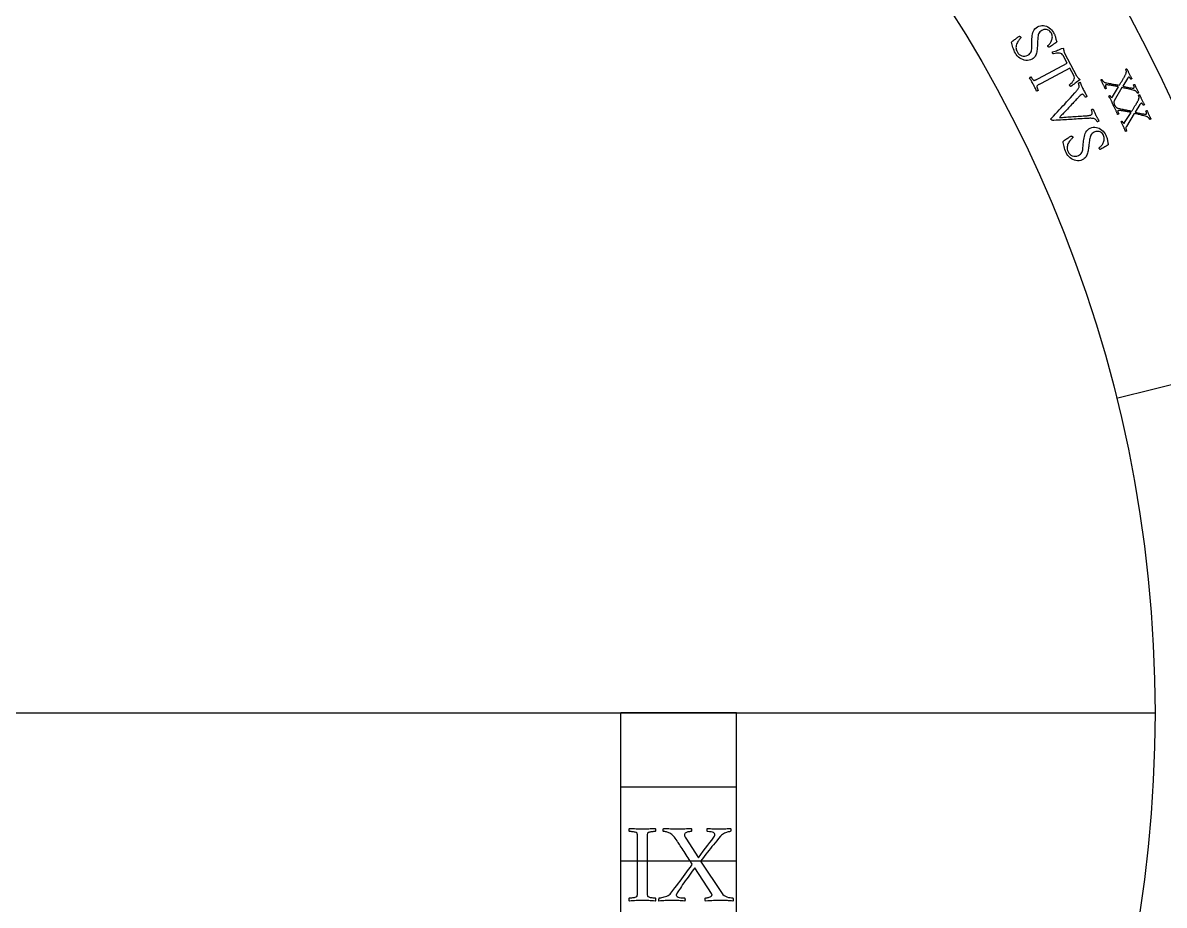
# Model space of a CAD drawing. Header units: millimetres. Extents: x -93 to 93, y -93 to 104.
# Drawn here: x 8.4 to 62.9, y -9.2 to 32.9 of the extents above; entities that cross this region are included whole.
import ezdxf

# ---------------------------------------------------------------- set-up
doc = ezdxf.new("R2010")
doc.units = ezdxf.units.MM
for name, color, linetype in [('CUT_OUTER', 1, 'Continuous'), ('ENGRAVE', 7, 'Continuous'), ('TEXT', 5, 'Continuous')]:
    doc.layers.add(name, color=color, linetype=linetype)

msp = doc.modelspace()

# ---------------------------------------------------------------- linework, layer by layer
at = {"layer": 'CUT_OUTER'}
msp.add_arc((-0.0002, -0.0002), 92.4998, 179.658282, 0.243527, dxfattribs=at)
at = {"layer": 'ENGRAVE'}
for points in [[(71.3803, 17.6809), (60.6059, 15.0121)], [(-62.4375, 0), (62.4375, 0)], [(-42.4575, 0), (-42.4575, -42.4575), (42.4575, -42.4575), (42.4575, 0)], [(-36.938, 0), (-36.938, -36.938), (36.938, -36.938), (36.938, 0)], [(42.4575, 0), (36.938, 0)], [(42.4575, -3.5381), (36.938, -3.5381)], [(42.4575, -7.0763), (36.938, -7.0763)]]:
    msp.add_lwpolyline(points, dxfattribs=at)
for radius in [90.65, 90.65, 88.2219, 83.7125, 83.7125, 80.1513, 73.5375, 73.5375, 69.6525, 62.4375, 62.4375]:
    msp.add_circle((0, 0), radius, dxfattribs=at)
at = {"layer": 'TEXT'}
for points in [[(57.5894, 32.4678), (57.6121, 32.426), (57.6316, 32.3872), (57.6478, 32.3514), (57.6607, 32.3186), (57.6716, 32.2869), (57.6819, 32.2543), (57.6914, 32.2209), (57.7003, 32.1867), (57.7096, 32.15), (57.7201, 32.1093), (57.732, 32.0646), (57.7452, 32.0157), (57.6971, 31.9787), (57.6477, 31.9421), (57.5969, 31.9058), (57.5448, 31.87), (57.4953, 31.8368), (57.4523, 31.8083), (57.4158, 31.7846), (57.3859, 31.7657), (57.3794, 31.7623), (57.372, 31.7625), (57.3637, 31.7663), (57.3546, 31.7737), (57.3457, 31.7827), (57.3383, 31.791), (57.3323, 31.7988), (57.3277, 31.8061), (57.3233, 31.8156), (57.3208, 31.8249), (57.3203, 31.834), (57.3217, 31.8427), (57.3451, 31.8611), (57.3689, 31.8835), (57.3933, 31.9098), (57.4182, 31.94), (57.4422, 31.9733), (57.4641, 32.0089), (57.4838, 32.0467), (57.5014, 32.0867), (57.5159, 32.1284), (57.5265, 32.1711), (57.5331, 32.2148), (57.5357, 32.2596), (57.5333, 32.3046), (57.5245, 32.3491), (57.5096, 32.3931), (57.4883, 32.4365), (57.4556, 32.4876), (57.4205, 32.5295), (57.3828, 32.5621), (57.3427, 32.5856), (57.3013, 32.6013), (57.2598, 32.611), (57.2181, 32.6145), (57.1763, 32.612), (57.1355, 32.6048), (57.0971, 32.5943), (57.0609, 32.5806), (57.0271, 32.5636), (56.9783, 32.531), (56.9379, 32.4939), (56.906, 32.4523), (56.8825, 32.4061), (56.8653, 32.3564), (56.8522, 32.3041), (56.8433, 32.2492), (56.8386, 32.1917), (56.8357, 32.1327), (56.8326, 32.0733), (56.8291, 32.0137), (56.8254, 31.9537), (56.8234, 31.908), (56.8214, 31.86), (56.8193, 31.8097), (56.817, 31.7572), (56.8138, 31.7035), (56.8088, 31.6497), (56.802, 31.5959), (56.7934, 31.542), (56.7818, 31.4893), (56.7661, 31.4387), (56.7461, 31.3904), (56.7221, 31.3443), (56.693, 31.3016), (56.6581, 31.2633), (56.6174, 31.2295), (56.5709, 31.2), (56.4976, 31.1661), (56.4229, 31.1447), (56.3471, 31.1357), (56.2699, 31.139), (56.1936, 31.1531), (56.1203, 31.1762), (56.05, 31.2085), (55.9825, 31.2498), (55.9198, 31.2987), (55.8638, 31.3537), (55.8143, 31.4148), (55.7713, 31.482), (55.7361, 31.5487), (55.7053, 31.6162), (55.6787, 31.6847), (55.6565, 31.7541), (55.6367, 31.822), (55.6172, 31.886), (55.5982, 31.9459), (55.5796, 32.0018), (55.6151, 32.0327), (55.6523, 32.0639), (55.6911, 32.0954), (55.7316, 32.1271), (55.7717, 32.1579), (55.8095, 32.1864), (55.8449, 32.2128), (55.8781, 32.2368), (55.9071, 32.2575), (55.9301, 32.2736), (55.9472, 32.2852), (55.9583, 32.2921), (55.9689, 32.2889), (55.9793, 32.2848), (55.9894, 32.2799), (55.9993, 32.2742), (56.0086, 32.2677), (56.0168, 32.2604), (56.0239, 32.2522), (56.03, 32.2431), (56.0348, 32.2312), (56.0352, 32.2199), (56.0311, 32.2092), (56.0227, 32.1992), (56.0049, 32.182), (55.9847, 32.1607), (55.9623, 32.135), (55.9376, 32.1052), (55.9123, 32.0715), (55.8882, 32.0346), (55.8654, 31.9943), (55.8437, 31.9507), (55.8252, 31.9044), (55.8116, 31.8561), (55.8031, 31.8057), (55.7994, 31.7533), (55.8027, 31.6991), (55.8146, 31.6434), (55.8352, 31.5862), (55.8644, 31.5274), (55.9045, 31.4688), (55.953, 31.4203), (56.01, 31.3818), (56.0754, 31.3534), (56.1461, 31.3382), (56.2189, 31.3398), (56.2938, 31.3581), (56.3707, 31.3931), (56.422, 31.4258), (56.4636, 31.4614), (56.4955, 31.4999), (56.5177, 31.5414), (56.5329, 31.5856), (56.544, 31.6324), (56.5508, 31.6819), (56.5535, 31.7341), (56.5539, 31.7885), (56.5541, 31.8448), (56.554, 31.9032), (56.5537, 31.9634), (56.5556, 32.0319), (56.5584, 32.1022), (56.5621, 32.1743), (56.5669, 32.2481), (56.5749, 32.3216), (56.5885, 32.3927), (56.6076, 32.4614), (56.6325, 32.5277), (56.6649, 32.5895), (56.7071, 32.6446), (56.759, 32.693), (56.8206, 32.7347), (56.8916, 32.7693), (56.9635, 32.7918), (57.0364, 32.8021), (57.1101, 32.8002), (57.1829, 32.7876), (57.253, 32.7658), (57.3205, 32.7347), (57.3853, 32.6944), (57.4457, 32.6466), (57.4998, 32.5929), (57.5477, 32.5333), (57.5894, 32.4678)], [(58.692, 30.4022), (58.7023, 30.3843), (58.7157, 30.3649), (58.7321, 30.3438), (58.7515, 30.3212), (58.7713, 30.2994), (58.7889, 30.281), (58.8044, 30.266), (58.8176, 30.2543), (58.8279, 30.2463), (58.8359, 30.2394), (58.8416, 30.2335), (58.8449, 30.2287), (58.8468, 30.2241), (58.8483, 30.2187), (58.8492, 30.2127), (58.8496, 30.2059), (58.7912, 30.1666), (58.7341, 30.1273), (58.6783, 30.088), (58.6238, 30.0488), (58.5707, 30.0095), (58.5188, 29.9703), (58.4683, 29.9311), (58.419, 29.892), (58.4143, 29.8938), (58.4088, 29.8965), (58.4023, 29.9001), (58.3949, 29.9046), (58.3876, 29.9103), (58.3814, 29.9173), (58.3762, 29.9258), (58.372, 29.9357), (58.3656, 29.9503), (58.3624, 29.963), (58.3624, 29.9737), (58.3656, 29.9825), (58.4252, 30.0339), (58.4765, 30.0869), (58.5196, 30.1416), (58.5542, 30.1978), (58.5775, 30.2543), (58.5864, 30.3097), (58.5808, 30.3639), (58.5607, 30.417), (58.3769, 30.7684), (56.9966, 30.0409), (56.9667, 30.025), (56.9379, 30.0095), (56.9102, 29.9943), (56.8837, 29.9796), (56.8593, 29.9651), (56.8379, 29.9506), (56.8196, 29.9362), (56.8043, 29.9219), (56.8001, 29.9135), (56.7984, 29.9012), (56.7992, 29.885), (56.8025, 29.8647), (56.8077, 29.8425), (56.814, 29.8203), (56.8214, 29.7979), (56.8299, 29.7755), (56.8384, 29.7549), (56.8457, 29.7377), (56.8518, 29.7242), (56.8567, 29.7141), (56.8521, 29.707), (56.8449, 29.6996), (56.8352, 29.692), (56.8229, 29.6842), (56.81, 29.6775), (56.7984, 29.6736), (56.7881, 29.6722), (56.779, 29.6735), (56.7603, 29.7157), (56.7419, 29.757), (56.7237, 29.7973), (56.7058, 29.8367), (56.6876, 29.8757), (56.6686, 29.9149), (56.6487, 29.9543), (56.628, 29.994), (56.6073, 30.0325), (56.5859, 30.071), (56.5637, 30.1095), (56.5408, 30.1481), (56.5174, 30.1868), (56.4936, 30.2258), (56.4694, 30.265), (56.4448, 30.3044), (56.4488, 30.3127), (56.4557, 30.3204), (56.4655, 30.3278), (56.4783, 30.3348), (56.4916, 30.3405), (56.5034, 30.3443), (56.5135, 30.3461), (56.522, 30.3459), (56.5276, 30.3361), (56.5356, 30.3232), (56.5459, 30.3071), (56.5585, 30.2879), (56.5726, 30.2675), (56.5873, 30.2482), (56.6026, 30.2298), (56.6184, 30.2124), (56.6335, 30.1978), (56.6464, 30.1881), (56.6573, 30.1832), (56.666, 30.1831), (56.6864, 30.1877), (56.7086, 30.1948), (56.7325, 30.2043), (56.7583, 30.2164), (56.7854, 30.23), (56.8135, 30.2444), (56.8425, 30.2595), (56.8724, 30.2754), (58.2497, 31.0085), (58.0593, 31.3636), (58.0266, 31.41), (57.9849, 31.4451), (57.9341, 31.4689), (57.8743, 31.4814), (57.8082, 31.4844), (57.7385, 31.4801), (57.6653, 31.4683), (57.5886, 31.449), (57.5795, 31.4513), (57.5707, 31.4573), (57.562, 31.4671), (57.5535, 31.4806), (57.5477, 31.4895), (57.5438, 31.4983), (57.5417, 31.5071), (57.5415, 31.5156), (57.5422, 31.5237), (57.5431, 31.5306), (57.5441, 31.5365), (57.5453, 31.5413), (57.6053, 31.5601), (57.6659, 31.5802), (57.7273, 31.6015), (57.7893, 31.6241), (57.852, 31.6477), (57.9156, 31.6722), (57.98, 31.6977), (58.0453, 31.724), (58.0515, 31.7178), (58.0568, 31.7102), (58.0614, 31.7013), (58.0651, 31.691), (58.068, 31.6805), (58.0702, 31.671), (58.0717, 31.6624), (58.0724, 31.6548), (58.0744, 31.6378), (58.0777, 31.618), (58.0822, 31.5955), (58.088, 31.5703), (58.0948, 31.5449), (58.1022, 31.522), (58.1104, 31.5014), (58.1192, 31.4833)], [(61.2061, 30.501), (61.2229, 30.4677), (61.2394, 30.4359), (61.2555, 30.4058), (61.2712, 30.3772), (61.2865, 30.3495), (61.3017, 30.322), (61.3166, 30.2947), (61.3313, 30.2675), (61.3274, 30.2635), (61.3214, 30.2591), (61.3133, 30.2542), (61.3032, 30.2489), (61.2931, 30.2445), (61.2854, 30.2425), (61.28, 30.2428), (61.2769, 30.2454), (61.273, 30.2528), (61.2676, 30.2615), (61.2608, 30.2715), (61.2526, 30.283), (61.2433, 30.2946), (61.2333, 30.3053), (61.2227, 30.3151), (61.2113, 30.3239), (61.1995, 30.3305), (61.1877, 30.3335), (61.1757, 30.3328), (61.1635, 30.3286), (61.1531, 30.3217), (61.1425, 30.3111), (61.1316, 30.2968), (61.1205, 30.279), (60.8999, 29.9047), (60.9746, 29.8903), (61.0471, 29.8761), (61.1175, 29.8619), (61.1859, 29.8478), (61.2492, 29.8349), (61.3046, 29.8246), (61.3521, 29.8169), (61.3916, 29.8117), (61.3975, 29.8114), (61.4032, 29.8117), (61.4086, 29.8126), (61.4136, 29.8141), (61.4181, 29.8158), (61.4215, 29.8171), (61.4239, 29.818), (61.4254, 29.8187), (61.4315, 29.8234), (61.4367, 29.8312), (61.441, 29.8421), (61.4443, 29.8561), (61.4445, 29.8746), (61.4392, 29.8989), (61.4284, 29.9291), (61.4121, 29.9652), (61.4131, 29.9688), (61.4167, 29.973), (61.4232, 29.9779), (61.4324, 29.9833), (61.4423, 29.9884), (61.451, 29.9921), (61.4585, 29.9945), (61.4647, 29.9956), (61.476, 29.9678), (61.4866, 29.9417), (61.4966, 29.9172), (61.5059, 29.8943), (61.5154, 29.8717), (61.5257, 29.8482), (61.5368, 29.8238), (61.5489, 29.7986), (61.5659, 29.7639), (61.5821, 29.7323), (61.5973, 29.7037), (61.6116, 29.6783), (61.6248, 29.6554), (61.6367, 29.6346), (61.6473, 29.6157), (61.6567, 29.5989), (61.6531, 29.5951), (61.6478, 29.5909), (61.641, 29.5863), (61.6326, 29.5815), (61.6237, 29.5774), (61.6153, 29.5753), (61.6075, 29.575), (61.6003, 29.5765), (61.5975, 29.5816), (61.5928, 29.5891), (61.5862, 29.599), (61.5777, 29.6115), (61.5673, 29.6251), (61.5552, 29.6388), (61.5414, 29.6526), (61.5258, 29.6663), (61.5085, 29.6792), (61.4896, 29.6903), (61.4691, 29.6995), (61.447, 29.707), (61.3896, 29.7212), (61.3362, 29.7346), (61.2866, 29.747), (61.241, 29.7585), (61.1973, 29.7692), (61.1535, 29.7795), (61.1097, 29.7893), (61.0658, 29.7985), (61.0199, 29.8079), (60.9698, 29.8178), (60.9157, 29.8283), (60.8575, 29.8394), (60.4922, 29.2153), (60.481, 29.1916), (60.4744, 29.1657), (60.4722, 29.1377), (60.4746, 29.1075), (60.48, 29.0774), (60.4869, 29.0495), (60.4953, 29.0237), (60.5053, 29.0001), (60.5019, 28.9955), (60.4964, 28.9909), (60.4889, 28.9864), (60.4793, 28.9819), (60.4698, 28.9779), (60.4623, 28.9752), (60.4569, 28.9735), (60.4535, 28.973), (60.4428, 29), (60.4328, 29.0252), (60.4236, 29.0484), (60.4151, 29.0697), (60.4064, 29.091), (60.3963, 29.1142), (60.3848, 29.1394), (60.372, 29.1665), (60.3539, 29.2035), (60.3366, 29.2379), (60.3201, 29.2696), (60.3044, 29.2987), (60.2885, 29.3277), (60.2713, 29.3591), (60.2527, 29.3929), (60.2328, 29.429), (60.2359, 29.4346), (60.2413, 29.4401), (60.2491, 29.4456), (60.2592, 29.4512), (60.2693, 29.4555), (60.277, 29.4575), (60.2823, 29.4573), (60.2853, 29.4547), (60.2889, 29.4484), (60.2939, 29.4407), (60.3006, 29.4316), (60.3088, 29.421), (60.3181, 29.4102), (60.328, 29.4), (60.3386, 29.3907), (60.3498, 29.3821), (60.361, 29.3754), (60.3714, 29.3718), (60.381, 29.3712), (60.3899, 29.3738), (60.3918, 29.375), (60.394, 29.3767), (60.3963, 29.3789), (60.3988, 29.3816), (60.4012, 29.3846), (60.4032, 29.3875), (60.4048, 29.3904), (60.406, 29.3932), (60.7007, 29.8839), (60.6623, 29.8912), (60.6221, 29.8986), (60.5799, 29.906), (60.5359, 29.9135), (60.4911, 29.9208), (60.4468, 29.928), (60.4031, 29.935), (60.3599, 29.9417), (60.3183, 29.948), (60.2794, 29.9536), (60.2431, 29.9584), (60.2096, 29.9625), (60.1799, 29.9659), (60.1552, 29.9686), (60.1356, 29.9706), (60.1209, 29.9719), (60.1183, 29.9719), (60.1151, 29.9719), (60.1113, 29.9719), (60.1069, 29.9719), (60.1023, 29.9716), (60.0976, 29.9707), (60.0929, 29.9692), (60.0883, 29.9672), (60.081, 29.9611), (60.0761, 29.9512), (60.0735, 29.9376), (60.0732, 29.9202), (60.0763, 29.8985), (60.084, 29.8721), (60.0961, 29.8411), (60.1128, 29.8053), (60.1095, 29.8005), (60.1042, 29.7955), (60.0971, 29.7903), (60.088, 29.7848), (60.0788, 29.7801), (60.0715, 29.7769), (60.066, 29.7754), (60.0623, 29.7756), (60.0516, 29.8017), (60.0406, 29.828), (60.0294, 29.8544), (60.018, 29.8811), (60.0063, 29.9076), (59.9944, 29.9337), (59.9822, 29.9594), (59.9698, 29.9847), (59.9526, 30.0186), (59.9363, 30.0498), (59.921, 30.0783), (59.9065, 30.104), (59.8923, 30.1285), (59.8778, 30.1535), (59.8629, 30.1788), (59.8477, 30.2045), (59.8522, 30.2087), (59.8585, 30.2126), (59.8665, 30.2164), (59.8761, 30.2201), (59.8856, 30.2232), (59.893, 30.2254), (59.8984, 30.2267), (59.9018, 30.2272), (59.905, 30.2218), (59.911, 30.2129), (59.9197, 30.2007), (59.9312, 30.185), (59.9449, 30.1676), (59.9604, 30.1502), (59.9776, 30.1329), (59.9966, 30.1155), (60.0166, 30.0997), (60.0373, 30.0873), (60.0584, 30.0782), (60.0801, 30.0724), (60.1408, 30.0607), (60.1988, 30.0497), (60.2542, 30.0393), (60.3069, 30.0296), (60.3583, 30.0202), (60.4097, 30.011), (60.4612, 30.002), (60.5128, 29.9931), (60.5655, 29.9839), (60.6203, 29.9742), (60.6773, 29.9638), (60.7365, 29.9529), (60.7489, 29.9729), (60.7625, 29.9953), (60.7773, 30.0202), (60.7933, 30.0477), (60.8102, 30.0767), (60.8276, 30.1063), (60.8454, 30.1364), (60.8637, 30.167), (60.8818, 30.1974), (60.8992, 30.2269), (60.9159, 30.2555), (60.9319, 30.2831), (60.9469, 30.3091), (60.9604, 30.3326), (60.9725, 30.3537), (60.9832, 30.3723), (60.992, 30.3875), (60.9983, 30.3983), (61.002, 30.4048), (61.0033, 30.407), (61.0188, 30.4334), (61.032, 30.4582), (61.0428, 30.4814), (61.0511, 30.5029), (61.0576, 30.5241), (61.0627, 30.5462), (61.0665, 30.5693), (61.0689, 30.5934), (61.0695, 30.6096), (61.0686, 30.6261), (61.0662, 30.6429), (61.0624, 30.66), (61.0579, 30.6761), (61.0534, 30.6901), (61.049, 30.7019), (61.0447, 30.7115), (61.0444, 30.7155), (61.0474, 30.7199), (61.0537, 30.7249), (61.0633, 30.7303), (61.0738, 30.735), (61.0829, 30.7378), (61.0906, 30.7387), (61.0969, 30.7377), (61.1124, 30.7044), (61.1266, 30.6735), (61.1393, 30.645), (61.1507, 30.619), (61.1622, 30.593), (61.1753, 30.5646), (61.1899, 30.534), (61.2061, 30.501)], [(59.0044, 29.7634), (59.0276, 29.7182), (59.0508, 29.6739), (59.0742, 29.6305), (59.0978, 29.5881), (59.1212, 29.5464), (59.1442, 29.5048), (59.1669, 29.4636), (59.1891, 29.4225), (59.1834, 29.4167), (59.1746, 29.4104), (59.1627, 29.4037), (59.1478, 29.3966), (59.1329, 29.3907), (59.1213, 29.3875), (59.1129, 29.387), (59.1077, 29.3892), (59.1035, 29.3966), (59.0965, 29.4073), (59.0868, 29.4214), (59.0743, 29.4387), (59.0599, 29.4571), (59.0444, 29.4742), (59.0277, 29.4901), (59.0098, 29.5048), (58.9913, 29.5158), (58.9724, 29.5209), (58.9533, 29.52), (58.9338, 29.5132), (58.9071, 29.4958), (58.8716, 29.466), (58.8275, 29.4238), (58.7746, 29.3693), (58.7474, 29.3403), (58.7161, 29.3068), (58.6806, 29.2688), (58.6411, 29.2263), (58.5984, 29.1806), (58.5534, 29.1326), (58.5063, 29.0826), (58.4569, 29.0303), (58.4065, 28.9769), (58.3561, 28.9234), (58.3057, 28.8698), (58.2554, 28.816), (58.2061, 28.7633), (58.1587, 28.7129), (58.1132, 28.6648), (58.0696, 28.6191), (58.0289, 28.5765), (57.9921, 28.5381), (57.9591, 28.5038), (57.93, 28.4735), (57.9059, 28.4485), (57.8882, 28.4299), (57.8766, 28.4176), (57.8714, 28.4117), (57.8831, 28.412), (57.9043, 28.413), (57.935, 28.4148), (57.9751, 28.4173), (58.0229, 28.4203), (58.0769, 28.424), (58.1369, 28.4281), (58.2029, 28.4328), (58.2738, 28.4378), (58.3483, 28.443), (58.4264, 28.4483), (58.5081, 28.4538), (58.5919, 28.4594), (58.6764, 28.465), (58.7615, 28.4705), (58.8472, 28.4761), (58.932, 28.4816), (59.0143, 28.4868), (59.094, 28.4919), (59.1713, 28.4968), (59.2003, 28.4988), (59.2296, 28.5019), (59.2594, 28.5061), (59.2895, 28.5112), (59.3183, 28.5173), (59.3441, 28.5242), (59.3669, 28.5319), (59.3867, 28.5403), (59.4067, 28.5529), (59.4216, 28.569), (59.4313, 28.5886), (59.4358, 28.6118), (59.4367, 28.6366), (59.4354, 28.6613), (59.4321, 28.6858), (59.4266, 28.7102), (59.4203, 28.7326), (59.4146, 28.7511), (59.4096, 28.7656), (59.4051, 28.7762), (59.4071, 28.7835), (59.4132, 28.7909), (59.4234, 28.7984), (59.4376, 28.8062), (59.4528, 28.8127), (59.4661, 28.8165), (59.4775, 28.8175), (59.4869, 28.8159), (59.5039, 28.7767), (59.5203, 28.7386), (59.5359, 28.7015), (59.5508, 28.6654), (59.5659, 28.6293), (59.582, 28.5924), (59.5991, 28.5547), (59.6172, 28.5161), (59.6324, 28.4846), (59.6461, 28.4566), (59.6583, 28.4322), (59.669, 28.4113), (59.679, 28.3922), (59.6892, 28.3734), (59.6994, 28.3549), (59.7097, 28.3366), (59.7205, 28.3174), (59.7324, 28.296), (59.7453, 28.2724), (59.7592, 28.2467), (59.7532, 28.241), (59.7439, 28.235), (59.7313, 28.2288), (59.7153, 28.2224), (59.6996, 28.217), (59.6881, 28.2139), (59.6806, 28.2133), (59.6772, 28.215), (59.6709, 28.226), (59.6601, 28.2419), (59.645, 28.2624), (59.6254, 28.2878), (59.6025, 28.3131), (59.5776, 28.3336), (59.5505, 28.3494), (59.5214, 28.3605), (59.497, 28.366), (59.4644, 28.37), (59.4236, 28.3725), (59.3746, 28.3735), (59.3223, 28.3733), (59.2714, 28.3723), (59.2221, 28.3704), (59.1742, 28.3676), (59.0634, 28.361), (58.9572, 28.3545), (58.8557, 28.3482), (58.7589, 28.342), (58.6653, 28.3361), (58.5732, 28.3304), (58.4827, 28.3249), (58.3939, 28.3196), (58.305, 28.3144), (58.2145, 28.3089), (58.1224, 28.3031), (58.0286, 28.2971), (57.9313, 28.291), (57.8289, 28.2848), (57.7212, 28.2785), (57.6083, 28.2721), (57.5781, 28.2715), (57.5518, 28.2734), (57.5295, 28.2779), (57.5112, 28.285), (57.4961, 28.2941), (57.4833, 28.3046), (57.4728, 28.3164), (57.4648, 28.3296), (57.464, 28.3342), (57.4656, 28.3395), (57.4697, 28.3457), (57.4762, 28.3526), (57.4833, 28.3596), (57.4892, 28.3659), (57.4939, 28.3717), (57.4974, 28.3769), (57.5952, 28.4815), (57.6897, 28.5827), (57.7807, 28.6804), (57.8684, 28.7748), (57.9548, 28.8679), (58.0417, 28.9619), (58.1292, 29.0568), (58.2174, 29.1526), (58.3079, 29.2518), (58.4025, 29.3565), (58.5013, 29.4669), (58.6042, 29.5829), (58.6359, 29.6184), (58.6655, 29.6527), (58.6931, 29.6857), (58.7187, 29.7175), (58.7424, 29.7488), (58.7642, 29.7803), (58.7841, 29.812), (58.8022, 29.8439), (58.8085, 29.8579), (58.8123, 29.8742), (58.8136, 29.8928), (58.8124, 29.9137), (58.8095, 29.9354), (58.8056, 29.9564), (58.8008, 29.9767), (58.7949, 29.9963), (58.7889, 30.0142), (58.7833, 30.0294), (58.7782, 30.042), (58.7736, 30.0518), (58.7753, 30.0543), (58.7819, 30.0588), (58.7934, 30.0653), (58.8098, 30.0739), (58.8266, 30.0823), (58.8391, 30.088), (58.8475, 30.0912), (58.8517, 30.0918), (58.874, 30.0446), (58.8939, 30.0014), (58.9115, 29.9622), (58.9269, 29.927), (58.9424, 29.8919), (58.9605, 29.8529), (58.9812, 29.8101), (59.0044, 29.7634)], [(61.8096, 29.2588), (61.8257, 29.2251), (61.8415, 29.1931), (61.857, 29.1626), (61.8721, 29.1337), (61.8869, 29.1057), (61.9015, 29.0779), (61.9159, 29.0503), (61.93, 29.0228), (61.926, 29.0189), (61.92, 29.0146), (61.9118, 29.0099), (61.9015, 29.0048), (61.8914, 29.0006), (61.8836, 28.9987), (61.8782, 28.9991), (61.8752, 29.0018), (61.8714, 29.0092), (61.8662, 29.018), (61.8596, 29.0282), (61.8516, 29.0398), (61.8426, 29.0517), (61.8328, 29.0626), (61.8224, 29.0726), (61.8112, 29.0816), (61.7996, 29.0884), (61.7877, 29.0916), (61.7757, 29.0912), (61.7635, 29.0873), (61.753, 29.0805), (61.7421, 29.0702), (61.731, 29.0562), (61.7195, 29.0385), (61.4914, 28.6687), (61.5657, 28.6529), (61.638, 28.6372), (61.7081, 28.6216), (61.7762, 28.6061), (61.8392, 28.592), (61.8944, 28.5805), (61.9417, 28.5718), (61.9811, 28.5658), (61.987, 28.5655), (61.9927, 28.5657), (61.9981, 28.5665), (62.0032, 28.5679), (62.0076, 28.5694), (62.0111, 28.5706), (62.0136, 28.5716), (62.015, 28.5722), (62.0212, 28.5768), (62.0266, 28.5845), (62.0311, 28.5953), (62.0347, 28.6092), (62.0353, 28.6277), (62.0305, 28.6521), (62.0203, 28.6825), (62.0047, 28.7189), (62.0057, 28.7225), (62.0095, 28.7266), (62.016, 28.7313), (62.0253, 28.7366), (62.0354, 28.7415), (62.0441, 28.745), (62.0517, 28.7473), (62.0579, 28.7482), (62.0686, 28.7203), (62.0787, 28.6939), (62.0882, 28.6692), (62.0971, 28.6461), (62.106, 28.6234), (62.1159, 28.5997), (62.1265, 28.5751), (62.1381, 28.5496), (62.1544, 28.5145), (62.1699, 28.4826), (62.1846, 28.4538), (62.1983, 28.4281), (62.2111, 28.4049), (62.2226, 28.3838), (62.2328, 28.3648), (62.2418, 28.3478), (62.2381, 28.344), (62.2328, 28.3399), (62.2259, 28.3355), (62.2174, 28.3308), (62.2084, 28.327), (62.2, 28.325), (62.1922, 28.3248), (62.185, 28.3265), (62.1823, 28.3316), (62.1777, 28.3392), (62.1714, 28.3493), (62.1631, 28.3619), (62.153, 28.3758), (62.1412, 28.3897), (62.1276, 28.4037), (62.1123, 28.4178), (62.0953, 28.431), (62.0766, 28.4425), (62.0563, 28.4521), (62.0344, 28.46), (61.9773, 28.4755), (61.9241, 28.4899), (61.8748, 28.5033), (61.8294, 28.5157), (61.786, 28.5273), (61.7424, 28.5385), (61.6988, 28.5491), (61.6551, 28.5593), (61.6094, 28.5695), (61.5595, 28.5805), (61.5056, 28.5921), (61.4477, 28.6043), (61.0698, 27.9878), (61.0582, 27.9643), (61.051, 27.9385), (61.0483, 27.9106), (61.0501, 27.8804), (61.0548, 27.8501), (61.0612, 27.822), (61.0691, 27.7961), (61.0786, 27.7723), (61.0751, 27.7678), (61.0695, 27.7633), (61.0619, 27.759), (61.0523, 27.7546), (61.0426, 27.7509), (61.0351, 27.7483), (61.0296, 27.7467), (61.0263, 27.7462), (61.0161, 27.7735), (61.0066, 27.7989), (60.9979, 27.8223), (60.9899, 27.8438), (60.9816, 27.8652), (60.9719, 27.8886), (60.961, 27.914), (60.9487, 27.9414), (60.9313, 27.9787), (60.9147, 28.0135), (60.8988, 28.0455), (60.8838, 28.075), (60.8685, 28.1043), (60.8519, 28.136), (60.834, 28.1701), (60.8148, 28.2067), (60.818, 28.2122), (60.8236, 28.2176), (60.8314, 28.223), (60.8416, 28.2283), (60.8518, 28.2324), (60.8596, 28.2343), (60.8649, 28.2339), (60.8679, 28.2313), (60.8713, 28.2249), (60.8762, 28.2171), (60.8826, 28.2078), (60.8906, 28.1971), (60.8997, 28.1861), (60.9094, 28.1758), (60.9198, 28.1662), (60.9309, 28.1574), (60.9419, 28.1504), (60.9522, 28.1466), (60.9618, 28.1459), (60.9707, 28.1483), (60.9727, 28.1494), (60.9749, 28.1511), (60.9773, 28.1532), (60.9798, 28.1559), (60.9823, 28.1589), (60.9843, 28.1617), (60.986, 28.1646), (60.9872, 28.1674), (61.2918, 28.652), (61.2536, 28.6601), (61.2135, 28.6683), (61.1715, 28.6765), (61.1276, 28.6849), (61.083, 28.6932), (61.0388, 28.7012), (60.9953, 28.7091), (60.9522, 28.7167), (60.9108, 28.7238), (60.872, 28.7302), (60.8358, 28.7357), (60.8024, 28.7405), (60.7728, 28.7445), (60.7482, 28.7477), (60.7286, 28.7501), (60.7139, 28.7517), (60.7113, 28.7517), (60.7081, 28.7518), (60.7043, 28.7518), (60.6999, 28.7519), (60.6953, 28.7517), (60.6906, 28.751), (60.6859, 28.7496), (60.6812, 28.7476), (60.6738, 28.7417), (60.6687, 28.7319), (60.6658, 28.7184), (60.6651, 28.7009), (60.6678, 28.6792), (60.675, 28.6527), (60.6865, 28.6214), (60.7024, 28.5852), (60.699, 28.5805), (60.6937, 28.5757), (60.6864, 28.5706), (60.6772, 28.5653), (60.6679, 28.5607), (60.6605, 28.5578), (60.655, 28.5564), (60.6513, 28.5566), (60.6411, 28.5829), (60.6307, 28.6094), (60.6201, 28.6361), (60.6092, 28.663), (60.598, 28.6897), (60.5866, 28.7161), (60.575, 28.742), (60.5631, 28.7675), (60.5466, 28.8018), (60.5309, 28.8333), (60.5161, 28.8621), (60.5022, 28.8881), (60.4885, 28.9129), (60.4745, 28.9381), (60.4601, 28.9638), (60.4454, 28.9898), (60.4501, 28.9938), (60.4564, 28.9977), (60.4644, 29.0013), (60.4742, 29.0047), (60.4837, 29.0077), (60.4912, 29.0097), (60.4966, 29.011), (60.5, 29.0113), (60.5031, 29.0059), (60.5089, 28.9969), (60.5174, 28.9845), (60.5285, 28.9686), (60.5419, 28.9509), (60.557, 28.9332), (60.5739, 28.9155), (60.5925, 28.8978), (60.6122, 28.8816), (60.6326, 28.8688), (60.6536, 28.8592), (60.6751, 28.853), (60.7356, 28.8401), (60.7934, 28.8279), (60.8485, 28.8164), (60.901, 28.8056), (60.9522, 28.7952), (61.0034, 28.785), (61.0547, 28.7749), (61.1061, 28.7649), (61.1586, 28.7547), (61.2132, 28.7439), (61.27, 28.7324), (61.329, 28.7203), (61.3417, 28.74), (61.3558, 28.7621), (61.3711, 28.7868), (61.3877, 28.8139), (61.4052, 28.8426), (61.4232, 28.8718), (61.4416, 28.9015), (61.4605, 28.9317), (61.4792, 28.9618), (61.4972, 28.9909), (61.5145, 29.0192), (61.531, 29.0465), (61.5465, 29.0721), (61.5605, 29.0954), (61.5731, 29.1162), (61.5841, 29.1346), (61.5932, 29.1496), (61.5997, 29.1603), (61.6036, 29.1667), (61.6049, 29.1689), (61.621, 29.195), (61.6346, 29.2195), (61.6459, 29.2424), (61.6547, 29.2638), (61.6616, 29.2849), (61.6671, 29.3069), (61.6714, 29.3299), (61.6743, 29.3539), (61.6752, 29.3701), (61.6746, 29.3866), (61.6726, 29.4034), (61.6691, 29.4206), (61.6649, 29.4368), (61.6607, 29.4509), (61.6566, 29.4628), (61.6524, 29.4724), (61.6523, 29.4765), (61.6554, 29.4809), (61.6617, 29.4857), (61.6714, 29.4909), (61.682, 29.4954), (61.6912, 29.498), (61.6989, 29.4988), (61.7052, 29.4977), (61.72, 29.464), (61.7335, 29.4329), (61.7457, 29.4041), (61.7566, 29.3778), (61.7675, 29.3516), (61.78, 29.323), (61.794, 29.2921), (61.8096, 29.2588)], [(60.087, 27.5725), (60.1062, 27.529), (60.1224, 27.4887), (60.1355, 27.4517), (60.1457, 27.4179), (60.1539, 27.3854), (60.1615, 27.3521), (60.1682, 27.318), (60.1743, 27.2832), (60.1804, 27.2459), (60.1875, 27.2044), (60.1957, 27.1588), (60.2048, 27.1091), (60.1538, 27.0762), (60.1015, 27.0437), (60.0479, 27.0119), (59.9929, 26.9805), (59.9408, 26.9515), (59.8956, 26.9267), (59.8573, 26.9061), (59.8259, 26.8897), (59.8192, 26.8869), (59.8118, 26.8877), (59.8039, 26.8922), (59.7954, 26.9004), (59.7873, 26.91), (59.7806, 26.9189), (59.7752, 26.9272), (59.7713, 26.9348), (59.7677, 26.9447), (59.766, 26.9542), (59.7662, 26.9632), (59.7683, 26.9718), (59.7932, 26.9882), (59.8188, 27.0085), (59.8453, 27.0327), (59.8726, 27.0608), (59.8993, 27.092), (59.9241, 27.1256), (59.9469, 27.1616), (59.9677, 27.2), (59.9856, 27.2404), (59.9997, 27.2821), (60.0099, 27.3251), (60.0163, 27.3695), (60.0176, 27.4145), (60.0126, 27.4596), (60.0013, 27.5047), (59.9837, 27.5497), (59.9554, 27.6034), (59.9238, 27.648), (59.889, 27.6837), (59.851, 27.7104), (59.8111, 27.7295), (59.7705, 27.7426), (59.7292, 27.7496), (59.6873, 27.7505), (59.6461, 27.7468), (59.6069, 27.7395), (59.5698, 27.7288), (59.5347, 27.7147), (59.4833, 27.6863), (59.44, 27.6526), (59.4047, 27.6138), (59.3775, 27.5698), (59.3562, 27.5216), (59.3388, 27.4706), (59.3254, 27.4166), (59.3159, 27.3597), (59.3081, 27.3011), (59.3001, 27.2423), (59.2917, 27.1831), (59.283, 27.1236), (59.2772, 27.0782), (59.2712, 27.0306), (59.2649, 26.9807), (59.2583, 26.9285), (59.2507, 26.8752), (59.2412, 26.8221), (59.23, 26.769), (59.2169, 26.7161), (59.201, 26.6644), (59.1811, 26.6154), (59.1572, 26.5689), (59.1294, 26.525), (59.0969, 26.4848), (59.0589, 26.4495), (59.0155, 26.4192), (58.9668, 26.3937), (58.8909, 26.366), (58.8147, 26.3509), (58.7384, 26.3482), (58.6618, 26.3579), (58.5869, 26.3782), (58.5158, 26.4074), (58.4483, 26.4454), (58.3846, 26.4922), (58.3262, 26.5462), (58.2749, 26.6056), (58.2306, 26.6706), (58.1934, 26.7411), (58.1638, 26.8105), (58.1387, 26.8804), (58.1179, 26.9508), (58.1016, 27.0219), (58.0874, 27.0912), (58.0734, 27.1565), (58.0594, 27.2178), (58.0455, 27.2751), (58.0834, 27.3029), (58.1231, 27.3309), (58.1644, 27.359), (58.2073, 27.3873), (58.2499, 27.4147), (58.2899, 27.44), (58.3274, 27.4632), (58.3624, 27.4845), (58.3931, 27.5027), (58.4173, 27.5168), (58.4353, 27.5269), (58.447, 27.5329), (58.4573, 27.5288), (58.4673, 27.5239), (58.477, 27.5182), (58.4864, 27.5117), (58.4951, 27.5044), (58.5027, 27.4964), (58.5091, 27.4876), (58.5143, 27.4781), (58.5181, 27.4658), (58.5176, 27.4545), (58.5127, 27.4442), (58.5034, 27.4349), (58.4842, 27.4193), (58.4624, 27.3997), (58.4379, 27.376), (58.4108, 27.3483), (58.3828, 27.3169), (58.3558, 27.2821), (58.3296, 27.2438), (58.3045, 27.2022), (58.2821, 27.1576), (58.2646, 27.1106), (58.2519, 27.0611), (58.2439, 27.0092), (58.2426, 26.9549), (58.2499, 26.8984), (58.2657, 26.8397), (58.2899, 26.7787), (58.325, 26.7169), (58.3693, 26.6646), (58.4229, 26.6215), (58.4857, 26.5877), (58.5549, 26.5667), (58.6276, 26.5622), (58.7037, 26.5742), (58.7833, 26.6028), (58.8372, 26.6311), (58.8816, 26.6631), (58.9165, 26.6988), (58.9421, 26.7383), (58.9609, 26.7811), (58.9758, 26.8269), (58.9868, 26.8756), (58.9937, 26.9273), (58.9987, 26.9815), (59.0036, 27.0377), (59.0084, 27.0958), (59.0131, 27.1559), (59.0206, 27.224), (59.0292, 27.2938), (59.039, 27.3653), (59.0498, 27.4385), (59.0639, 27.5111), (59.0833, 27.5808), (59.1082, 27.6477), (59.1384, 27.7117), (59.1759, 27.7706), (59.2225, 27.822), (59.2782, 27.866), (59.3431, 27.9024), (59.4167, 27.931), (59.4903, 27.9474), (59.5637, 27.9516), (59.637, 27.9436), (59.7085, 27.925), (59.7766, 27.8974), (59.8413, 27.8608), (59.9025, 27.8153), (59.9587, 27.7626), (60.0081, 27.7046), (60.0509, 27.6412), (60.087, 27.5725)], [(37.9671, -5.5293), (38.0441, -5.5288), (38.12, -5.5273), (38.195, -5.5248), (38.2689, -5.5213), (38.3432, -5.5175), (38.4192, -5.514), (38.4968, -5.5108), (38.5761, -5.508), (38.5852, -5.5207), (38.5914, -5.5373), (38.5946, -5.558), (38.5948, -5.5828), (38.5926, -5.6075), (38.5887, -5.6282), (38.5832, -5.6448), (38.5761, -5.6575), (38.5567, -5.658), (38.5307, -5.6595), (38.4979, -5.662), (38.4586, -5.6655), (38.4165, -5.67), (38.3758, -5.6756), (38.3364, -5.6821), (38.2983, -5.6896), (38.2649, -5.6986), (38.2396, -5.7096), (38.2222, -5.7226), (38.2128, -5.7377), (38.2057, -5.7664), (38.2002, -5.7991), (38.1963, -5.8358), (38.1942, -5.8765), (38.193, -5.9203), (38.1921, -5.966), (38.1916, -6.0137), (38.1915, -6.0635), (38.1915, -6.0715), (38.1915, -6.0795), (38.1915, -6.0875), (38.1915, -6.0955), (38.1915, -6.1035), (38.1915, -6.1116), (38.1915, -6.1196), (38.1915, -6.1276), (38.1915, -8.355), (38.1915, -8.363), (38.1915, -8.371), (38.1915, -8.379), (38.1915, -8.387), (38.1915, -8.395), (38.1915, -8.403), (38.1915, -8.411), (38.1915, -8.419), (38.1916, -8.4686), (38.1921, -8.5159), (38.193, -8.5608), (38.1942, -8.6033), (38.1963, -8.6429), (38.2002, -8.6788), (38.2057, -8.711), (38.2128, -8.7395), (38.2222, -8.7526), (38.2396, -8.7649), (38.2649, -8.7766), (38.2983, -8.7876), (38.3364, -8.7975), (38.3758, -8.8056), (38.4165, -8.8121), (38.4586, -8.817), (38.4979, -8.8205), (38.5307, -8.823), (38.5567, -8.8245), (38.5761, -8.825), (38.5832, -8.8377), (38.5887, -8.8544), (38.5926, -8.8751), (38.5948, -8.8998), (38.5946, -8.9245), (38.5914, -8.9452), (38.5852, -8.9619), (38.5761, -8.9746), (38.4968, -8.9694), (38.4192, -8.9645), (38.3432, -8.96), (38.2689, -8.9559), (38.195, -8.9524), (38.12, -8.9499), (38.0441, -8.9484), (37.9671, -8.9478), (37.892, -8.9484), (37.8162, -8.9499), (37.7398, -8.9524), (37.6627, -8.9559), (37.5849, -8.96), (37.5064, -8.9645), (37.4273, -8.9694), (37.3475, -8.9746), (37.3384, -8.9619), (37.3322, -8.9452), (37.329, -8.9245), (37.3288, -8.8998), (37.331, -8.8751), (37.3348, -8.8544), (37.3404, -8.8377), (37.3475, -8.825), (37.3669, -8.8245), (37.3929, -8.823), (37.4257, -8.8205), (37.465, -8.817), (37.5073, -8.8121), (37.5485, -8.8056), (37.5887, -8.7975), (37.628, -8.7876), (37.6622, -8.7766), (37.6874, -8.7649), (37.7036, -8.7526), (37.7108, -8.7395), (37.7203, -8.7051), (37.7274, -8.6661), (37.7323, -8.6224), (37.7348, -8.5739), (37.736, -8.5222), (37.7368, -8.4685), (37.7373, -8.4127), (37.7375, -8.355), (37.7375, -6.1276), (37.7373, -6.0697), (37.7368, -6.0134), (37.736, -5.9588), (37.7348, -5.9059), (37.7323, -5.8563), (37.7274, -5.8118), (37.7203, -5.7722), (37.7108, -5.7377), (37.7036, -5.7226), (37.6874, -5.7096), (37.6622, -5.6986), (37.628, -5.6896), (37.5887, -5.6821), (37.5485, -5.6756), (37.5073, -5.67), (37.465, -5.6655), (37.4257, -5.662), (37.3929, -5.6595), (37.3669, -5.658), (37.3475, -5.6575), (37.3404, -5.6448), (37.3348, -5.6282), (37.331, -5.6075), (37.3288, -5.5828), (37.329, -5.558), (37.3322, -5.5373), (37.3384, -5.5207), (37.3475, -5.508), (37.4273, -5.5108), (37.5064, -5.514), (37.5849, -5.5175), (37.6627, -5.5213), (37.7398, -5.5248), (37.8162, -5.5273), (37.892, -5.5288), (37.9671, -5.5293)], [(39.6337, -5.5293), (39.7278, -5.5288), (39.8179, -5.5273), (39.9041, -5.5248), (39.9862, -5.5213), (40.066, -5.5175), (40.1451, -5.514), (40.2236, -5.5108), (40.3013, -5.508), (40.306, -5.5213), (40.3094, -5.54), (40.3114, -5.5641), (40.312, -5.5934), (40.3107, -5.6215), (40.3067, -5.6415), (40.3, -5.6535), (40.2907, -5.6575), (40.2696, -5.6584), (40.2439, -5.6609), (40.2135, -5.665), (40.1785, -5.6709), (40.1418, -5.6789), (40.1064, -5.6896), (40.0723, -5.7029), (40.0396, -5.719), (40.0116, -5.7385), (39.9915, -5.7624), (39.9795, -5.7906), (39.9755, -5.8231), (39.9795, -5.8548), (39.9915, -5.8912), (40.0116, -5.9323), (40.0396, -5.978), (40.6432, -6.9074), (40.7594, -6.7522), (40.8729, -6.6016), (40.9837, -6.4557), (41.0919, -6.3145), (41.1914, -6.1833), (41.2762, -6.0675), (41.3463, -5.967), (41.4017, -5.8819), (41.4089, -5.8685), (41.4144, -5.8552), (41.4182, -5.8418), (41.4204, -5.8285), (41.4215, -5.8164), (41.4224, -5.8071), (41.4229, -5.8004), (41.423, -5.7964), (41.419, -5.777), (41.407, -5.7563), (41.387, -5.7343), (41.3589, -5.7109), (41.3172, -5.6899), (41.2561, -5.6749), (41.1757, -5.6659), (41.0759, -5.6629), (41.0687, -5.6567), (41.0632, -5.6435), (41.0593, -5.6233), (41.0572, -5.5961), (41.0567, -5.5676), (41.0578, -5.5434), (41.0607, -5.5235), (41.0652, -5.508), (41.1404, -5.5131), (41.2114, -5.518), (41.278, -5.5225), (41.3403, -5.5267), (41.4018, -5.5302), (41.4664, -5.5327), (41.534, -5.5342), (41.6047, -5.5347), (41.7021, -5.534), (41.7916, -5.532), (41.8731, -5.5287), (41.9465, -5.524), (42.0129, -5.519), (42.0734, -5.5146), (42.1278, -5.511), (42.1762, -5.508), (42.181, -5.5207), (42.1849, -5.5373), (42.1877, -5.558), (42.1895, -5.5828), (42.189, -5.6078), (42.1849, -5.6295), (42.177, -5.6478), (42.1655, -5.6629), (42.151, -5.6637), (42.1288, -5.6662), (42.0989, -5.6704), (42.0613, -5.6762), (42.0189, -5.6849), (41.9745, -5.6976), (41.9281, -5.7143), (41.8797, -5.735), (41.8315, -5.7605), (41.7856, -5.7917), (41.742, -5.8286), (41.7008, -5.8712), (41.6052, -5.9874), (41.5159, -6.0955), (41.4329, -6.1957), (41.3563, -6.2878), (41.2833, -6.3763), (41.2114, -6.4654), (41.1404, -6.5552), (41.0705, -6.6457), (40.9981, -6.7408), (40.9196, -6.8447), (40.8352, -6.9572), (40.7447, -7.0784), (41.7702, -8.6167), (41.8126, -8.6688), (41.865, -8.7128), (41.9275, -8.7489), (41.9999, -8.7769), (42.0757, -8.798), (42.1481, -8.813), (42.2172, -8.822), (42.283, -8.825), (42.2899, -8.838), (42.2944, -8.8557), (42.2965, -8.8781), (42.2964, -8.9051), (42.2949, -8.9315), (42.293, -8.9519), (42.2909, -8.9662), (42.2884, -8.9746), (42.2136, -8.9694), (42.1441, -8.9645), (42.08, -8.96), (42.0213, -8.9559), (41.9622, -8.9524), (41.8971, -8.9499), (41.826, -8.9484), (41.7489, -8.9478), (41.6429, -8.9484), (41.5439, -8.9499), (41.4519, -8.9524), (41.367, -8.9559), (41.282, -8.96), (41.19, -8.9645), (41.091, -8.9694), (40.985, -8.9746), (40.9757, -8.9612), (40.969, -8.9425), (40.965, -8.9185), (40.9637, -8.8891), (40.965, -8.8611), (40.969, -8.841), (40.9757, -8.829), (40.985, -8.825), (41.0036, -8.824), (41.0271, -8.821), (41.0557, -8.816), (41.0892, -8.809), (41.1248, -8.7998), (41.1593, -8.7883), (41.1929, -8.7744), (41.2254, -8.7582), (41.2535, -8.74), (41.2735, -8.7202), (41.2855, -8.6986), (41.2895, -8.6754), (41.289, -8.6696), (41.2875, -8.6628), (41.285, -8.6549), (41.2815, -8.6461), (41.2773, -8.6372), (41.2728, -8.6294), (41.268, -8.6225), (41.2628, -8.6167), (40.4669, -7.3882), (40.407, -7.4678), (40.3447, -7.5517), (40.2801, -7.64), (40.2132, -7.7327), (40.1456, -7.827), (40.079, -7.9203), (40.0134, -8.0126), (39.9488, -8.1039), (39.887, -8.192), (39.83, -8.2748), (39.7776, -8.3523), (39.7298, -8.4244), (39.6881, -8.4885), (39.6537, -8.5419), (39.6267, -8.5846), (39.607, -8.6167), (39.604, -8.6227), (39.6003, -8.63), (39.5959, -8.6387), (39.5909, -8.6487), (39.5863, -8.6597), (39.5829, -8.6714), (39.5809, -8.6838), (39.5803, -8.6968), (39.5859, -8.7203), (39.603, -8.7429), (39.6313, -8.7644), (39.6711, -8.7849), (39.7245, -8.8025), (39.7939, -8.815), (39.8794, -8.8225), (39.9809, -8.825), (39.988, -8.838), (39.9935, -8.8557), (39.9974, -8.8781), (39.9996, -8.9051), (40.0001, -8.9315), (39.9989, -8.9519), (39.996, -8.9662), (39.9915, -8.9746), (39.9191, -8.9694), (39.846, -8.9645), (39.7722, -8.96), (39.6978, -8.9559), (39.6233, -8.9524), (39.5495, -8.9499), (39.4764, -8.9484), (39.404, -8.9478), (39.3062, -8.9484), (39.2157, -8.9499), (39.1326, -8.9524), (39.0568, -8.9559), (38.984, -8.96), (38.9099, -8.9645), (38.8345, -8.9694), (38.7577, -8.9746), (38.7535, -8.9594), (38.7517, -8.9405), (38.7522, -8.918), (38.755, -8.8918), (38.7588, -8.8666), (38.7623, -8.847), (38.7655, -8.8332), (38.7684, -8.825), (38.7845, -8.8238), (38.8118, -8.8203), (38.85, -8.8145), (38.8992, -8.8063), (38.955, -8.795), (39.0127, -8.7796), (39.0725, -8.7602), (39.1342, -8.7369), (39.1935, -8.709), (39.2457, -8.6761), (39.291, -8.6382), (39.3292, -8.5953), (39.4257, -8.4698), (39.5175, -8.3496), (39.6046, -8.2348), (39.6871, -8.1253), (39.767, -8.0183), (39.8467, -7.9109), (39.9259, -7.8033), (40.0049, -7.6953), (40.0855, -7.585), (40.1698, -7.4703), (40.2578, -7.3513), (40.3494, -7.2279), (40.3179, -7.177), (40.282, -7.1204), (40.2418, -7.0582), (40.1972, -6.9902), (40.1501, -6.9186), (40.1024, -6.8453), (40.054, -6.7704), (40.0049, -6.6938), (39.9562, -6.6177), (39.9087, -6.5442), (39.8627, -6.4734), (39.8179, -6.4053), (39.7759, -6.3416), (39.7378, -6.2838), (39.7038, -6.2321), (39.6737, -6.1863), (39.6492, -6.1489), (39.6317, -6.1222), (39.6211, -6.1062), (39.6176, -6.1009), (39.5754, -6.0351), (39.5342, -5.9767), (39.494, -5.9256), (39.4547, -5.8819), (39.4142, -5.8428), (39.3699, -5.8058), (39.322, -5.7707), (39.2704, -5.7377), (39.2346, -5.7178), (39.1963, -5.7009), (39.1558, -5.6871), (39.1129, -5.6762), (39.0713, -5.668), (39.0348, -5.6622), (39.0032, -5.6587), (38.9767, -5.6575), (38.9673, -5.6535), (38.9606, -5.6415), (38.9566, -5.6215), (38.9553, -5.5934), (38.9566, -5.5641), (38.9606, -5.54), (38.9673, -5.5213), (38.9767, -5.508), (39.0693, -5.5108), (39.1549, -5.514), (39.2336, -5.5175), (39.3052, -5.5213), (39.3768, -5.5248), (39.4554, -5.5273), (39.541, -5.5288), (39.6337, -5.5293)]]:
    msp.add_lwpolyline(points, close=True, dxfattribs=at)

doc.saveas('drawing.dxf')
